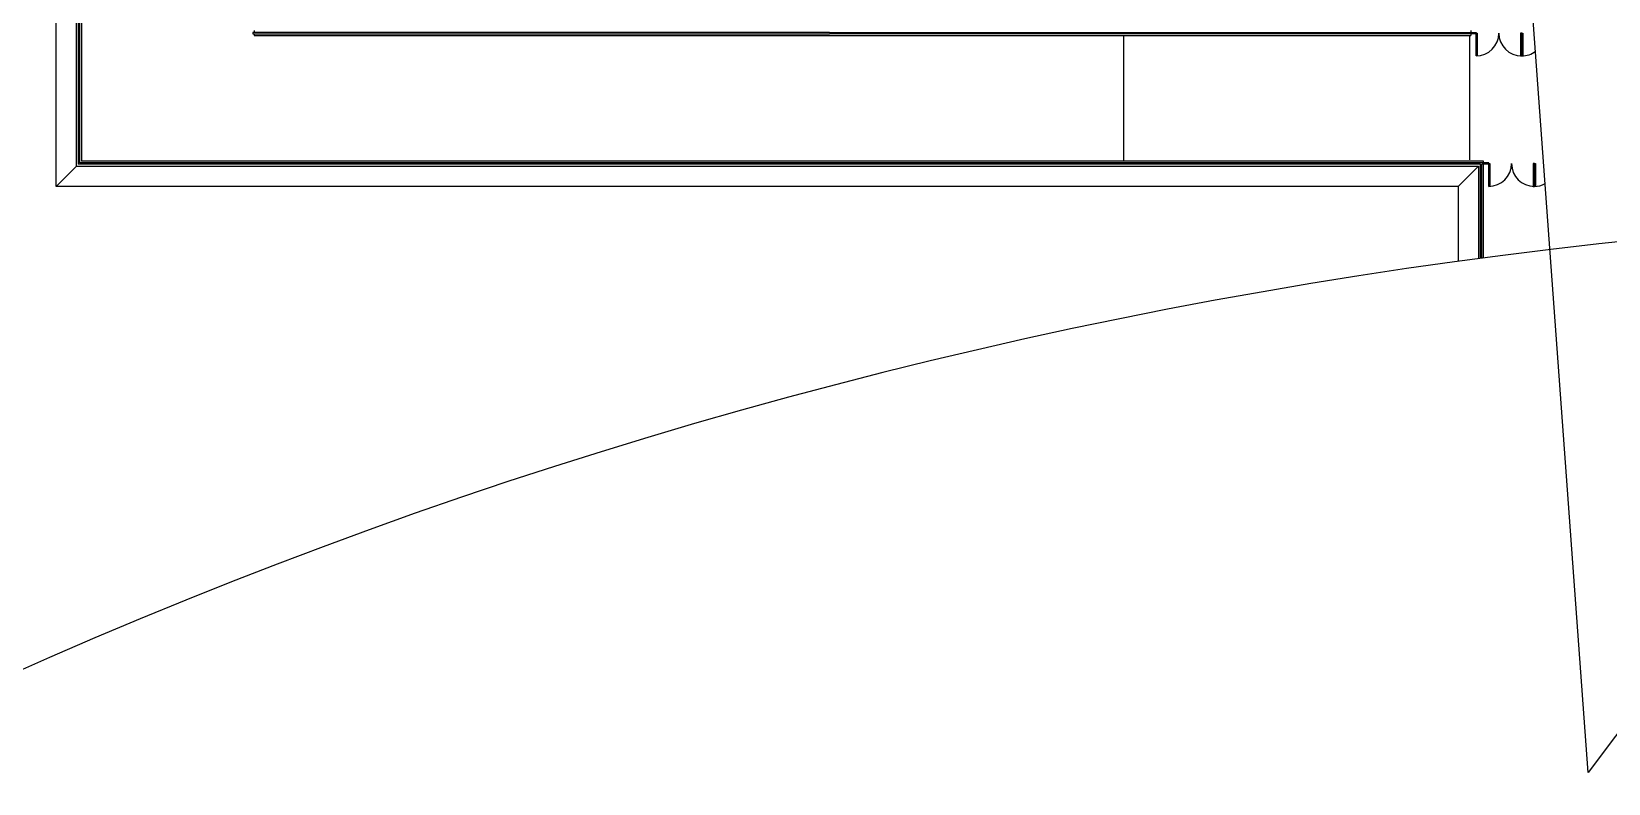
# Model space of a CAD drawing. Extents: x 23317406 to 24383751, y 42324270 to 43451021.
# Drawn here: x 24114383 to 24118530, y 43001758 to 43003737 of the extents above; entities that cross this region are included whole.
import ezdxf

# ---------------------------------------------------------------- set-up
doc = ezdxf.new("R2010")
doc.units = 0
doc.header["$MEASUREMENT"] = 0
doc.layers.add('CT', color=9, linetype='CONTINUOUS')
doc.layers.add('墙', color=7, linetype='CONTINUOUS')

msp = doc.modelspace()

# ---------------------------------------------------------------- linework, layer by layer
at = {"layer": 'CT', "color": 6, "linetype": 'ByBlock'}
for p, q in [((24114501.33666, 43003382.49741, -1), (24114501.33666, 43007481.16407, -1)), ((24114506.33669, 43007476.16405, -1), (24114506.33019, 43003387.49741, -1)), ((24114509.67001, 43007472.83071, -1), (24114509.66353, 43003390.83074, -1)), ((24114514.66999, 43007467.83069, -1), (24114514.66354, 43003395.83074, -1)), ((24118475.98138, 43001787.45783, -1), (24118100.37171, 43006945.83074, -1)), ((24114448.00333, 43003329.16408, -1), (24114448.00333, 43004302.49741, -1)), ((24120028.00333, 43003847.06052, -1), (24118475.98138, 43001787.45783, -1)), ((24114968.66999, 43003739.16408, -1), (24114968.66999, 43003734.16408, -1)), ((24118168.00333, 43003739.16408, -1), (24118168.00333, 43003734.16408, -1)), ((24116481.33666, 43003734.16407, -1), (24114965.33666, 43003734.16408, -1)), ((24114965.33666, 43003734.16408, -1), (24114965.33666, 43003730.83074, -1)), ((24114965.33666, 43003730.83074, -1), (24116481.33666, 43003730.83074, -1)), ((24114968.66999, 43003730.83074, -1), (24114968.66999, 43003725.83074, -1)), ((24114968.66999, 43003725.83074, -1), (24118168.00333, 43003725.83074, -1)), ((24116481.33666, 43003734.16408, -1), (24118181.33666, 43003734.16408, -1)), ((24118181.33666, 43003730.83074, -1), (24116481.33666, 43003730.83074, -1)), ((24117254.66999, 43003725.83074, -1), (24117254.66999, 43003395.83074, -1)), ((24118164.66999, 43003399.16408, -1), (24118164.66999, 43003725.83074, -1)), ((24118168.00333, 43003730.83074, -1), (24118168.00333, 43003725.83074, -1)), ((24118181.33666, 43003734.16408, -1), (24118181.33666, 43003730.83074, -1)), ((24118181.33666, 43003732.49741, -1), (24118184.33666, 43003732.49741, -1)), ((24118181.33666, 43003672.49741, -1), (24118181.33666, 43003732.49741, -1)), ((24118184.33666, 43003732.49741, -1), (24118184.33666, 43003672.49741, -1)), ((24118301.33666, 43003732.49741, -1), (24118298.33666, 43003732.49741, -1)), ((24118298.33666, 43003732.49741, -1), (24118298.33666, 43003672.49741, -1)), ((24118301.33666, 43003672.49741, -1), (24118301.33666, 43003732.49741, -1)), ((24118301.33666, 43003732.49741, -1), (24118304.33666, 43003732.49741, -1)), ((24118301.33666, 43003672.49741, -1), (24118301.33666, 43003732.49741, -1)), ((24118304.33666, 43003732.49741, -1), (24118304.33666, 43003672.49741, -1)), ((24118184.33666, 43003672.49741, -1), (24118181.33666, 43003672.49741, -1)), ((24118298.33666, 43003672.49741, -1), (24118301.33666, 43003672.49741, -1)), ((24118304.33666, 43003672.49741, -1), (24118301.33666, 43003672.49741, -1)), ((24114501.33666, 43003382.49741, -1), (24114448.00333, 43003329.16408, -1)), ((24114501.33666, 43003382.49741, -1), (24118188.00333, 43003382.49741, -1)), ((24118193.00333, 43003387.49741, -1), (24114506.33019, 43003387.49741, -1)), ((24118214.66999, 43003390.83074, -1), (24114509.66353, 43003390.83074, -1)), ((24118201.33666, 43003395.83074, -1), (24114514.66354, 43003395.83074, -1)), ((24118134.66999, 43003329.16408, -1), (24118188.00333, 43003382.49741, -1)), ((24118188.00333, 43003382.49741, -1), (24118188.00333, 43003139.03049, -1)), ((24118193.00333, 43003139.69483, -1), (24118193.00333, 43003387.49741, -1)), ((24118196.33666, 43003140.1367, -1), (24118196.33666, 43003387.49741, -1)), ((24118214.66999, 43003387.49741, -1), (24118196.33666, 43003387.49741, -1)), ((24118201.33666, 43003390.83074, -1), (24118201.33666, 43003395.83074, -1)), ((24118201.33666, 43003140.79798, -1), (24118201.33666, 43003387.49741, -1)), ((24118214.66999, 43003387.49741, -1), (24118214.66999, 43003390.83074, -1)), ((24118214.66999, 43003389.16408, -1), (24118217.66999, 43003389.16408, -1)), ((24118214.66999, 43003329.16408, -1), (24118214.66999, 43003389.16408, -1)), ((24118217.66999, 43003389.16408, -1), (24118217.66999, 43003329.16408, -1)), ((24118334.66999, 43003389.16408, -1), (24118331.66999, 43003389.16408, -1)), ((24118331.66999, 43003389.16408, -1), (24118331.66999, 43003329.16408, -1)), ((24118334.66999, 43003389.16408, -1), (24118337.66999, 43003389.16408, -1)), ((24118334.66999, 43003329.16408, -1), (24118334.66999, 43003389.16408, -1)), ((24118334.66999, 43003329.16408, -1), (24118334.66999, 43003389.16408, -1)), ((24118337.66999, 43003389.16408, -1), (24118337.66999, 43003329.16408, -1)), ((24118134.66999, 43003329.16408, -1), (24114448.00333, 43003329.16408, -1)), ((24118134.66999, 43003329.16408, -1), (24118134.66999, 43003131.82965, -1)), ((24118217.66999, 43003329.16408, -1), (24118214.66999, 43003329.16408, -1)), ((24118331.66999, 43003329.16408, -1), (24118334.66999, 43003329.16408, -1)), ((24118337.66999, 43003329.16408, -1), (24118334.66999, 43003329.16408, -1))]:
    msp.add_line(p, q, dxfattribs=at)
for centre, radius, start, end in [((24118181.33666, 43003732.49741, -1), 60, 270, 360), ((24118301.33666, 43003732.49741, -1), 60, 180, 270), ((24118301.33666, 43003732.49741, -1), 60, 270, 307.44991146), ((24118214.66999, 43003389.16408, -1), 60, 270, 360), ((24118334.66999, 43003389.16408, -1), 60, 180, 270), ((24118334.66999, 43003389.16408, -1), 60, 270, 298.38743235), ((24120028.00333, 42989309.87757, -1), 13951.024, 56.115546356, 123.884453644)]:
    msp.add_arc(centre, radius, start, end, dxfattribs=at)
at = {"layer": '墙', "ltscale": 5000}
for start, end in [(67.1172342395, 67.1172342395), (66.2587266313, 66.2587266313), (64.4772342395, 64.4772342395), (64.9387266313, 64.9387266313)]:
    msp.add_arc((23850578.58196, 42857442.58139), 533172.67138, start, end, dxfattribs=at)
at = {"layer": '墙'}
for centre, start, end in [((23850634.74669, 42857737.27781), 79.4743453394, 79.4743453394), ((23850639.30178, 42857736.37231), 78.1227654233, 78.1227654233), ((23850644.55659, 42857735.23786), 77.5606287088, 77.5606287088), ((23850649.0789, 42857734.18074), 76.2090487927, 76.2090487927)]:
    msp.add_arc(centre, 530172.67138, start, end, dxfattribs=at)

doc.saveas('drawing.dxf')
